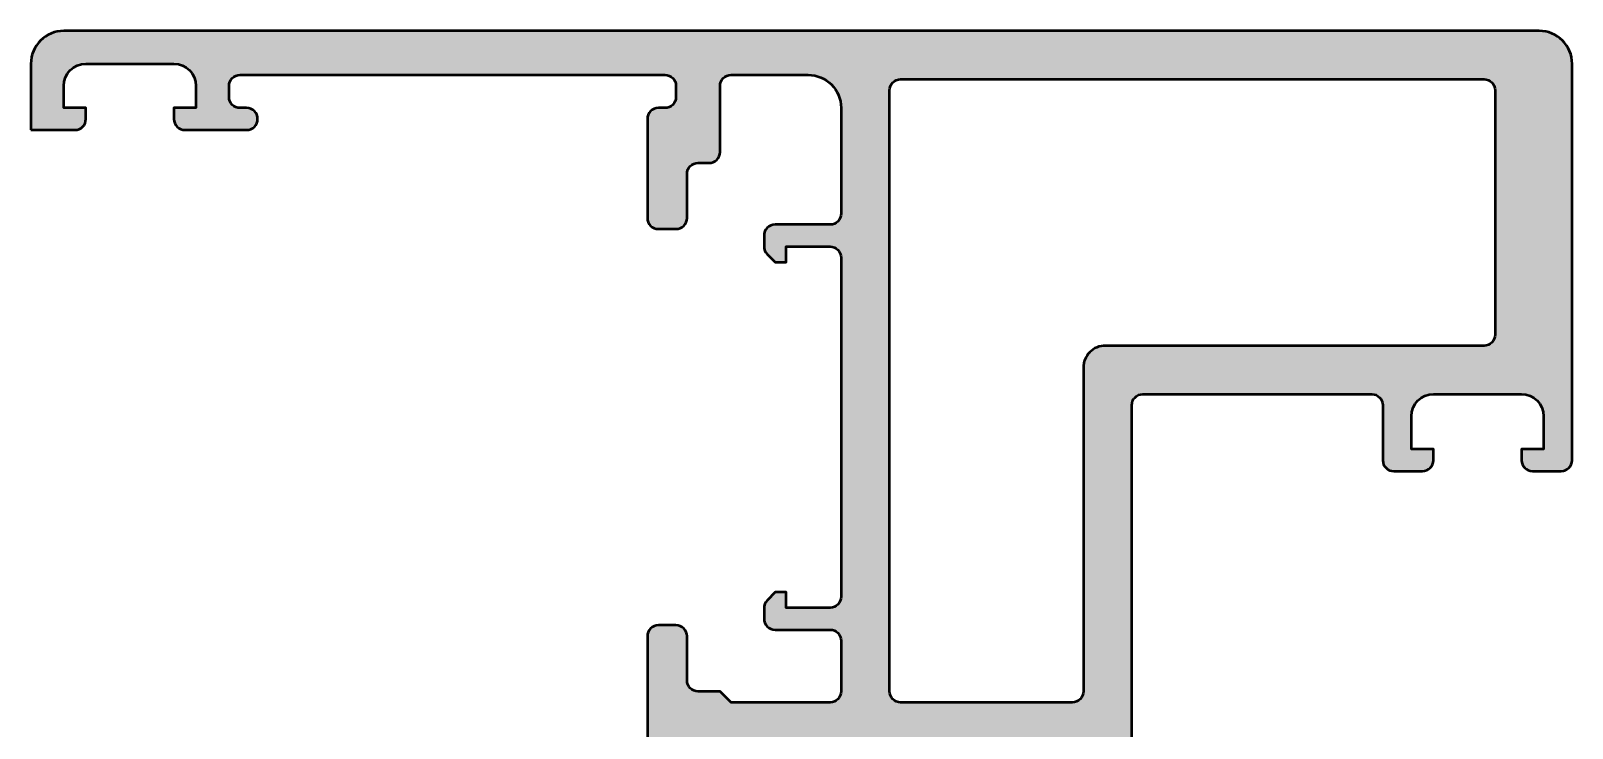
# Model space of a CAD drawing. Extents: x -50 to 20, y 0 to 92.5.
# Drawn here: x -50 to 20, y 60.8 to 92.5 of the extents above; entities that cross this region are included whole.
import ezdxf

# ---------------------------------------------------------------- set-up
doc = ezdxf.new("R2010")
doc.units = 0
doc.layers.add('0S-Alu contour', color=7, linetype='Continuous', lineweight=50)
doc.layers.add('0S-Alu hatch', color=252, linetype='Continuous', lineweight=25)

# ---------------------------------------------------------------- blocks, each defined once
blk = doc.blocks.new('462670__3F2FF599_DB35_4158_BB8B_8B02DA7FD8A1_')
at = {"layer": '0S-Alu hatch'}
h = blk.add_hatch(color=256, dxfattribs=at)
edge = h.paths.add_edge_path()
edge.add_line((-49.99999999999989, 88.00000000000004), (-47.99999999999992, 87.99999999999959))
edge.add_arc((-48.00000000000022, 88.49999999999991), 0.5000000000003268, 270.0000000000334, 360)
edge.add_line((-47.49999999999988, 88.49999999999991), (-47.49999999999989, 89.00000000000006))
edge.add_line((-47.49999999999989, 89.00000000000006), (-48.49999999999989, 89.00000000000006))
edge.add_line((-48.49999999999989, 89.00000000000006), (-48.49999999999944, 89.99999999999969))
edge.add_ellipse((-47.49999999999924, 89.99999999999991), major_axis=(-1.000000000000198, 0), ratio=1, start_angle=270.0000000000049, end_angle=360, ccw=False)
edge.add_line((-47.49999999999932, 91.00000000000011), (-43.49999999999976, 91.00000000000006))
edge.add_ellipse((-43.49999999999982, 90.00000000000011), major_axis=(-0.999999999999943, 0), ratio=1, start_angle=180, end_angle=269.99999999999636, ccw=False)
edge.add_line((-42.49999999999988, 90.00000000000011), (-42.49999999999989, 89.00000000000006))
edge.add_line((-42.49999999999989, 89.00000000000006), (-43.49999999999989, 89.00000000000006))
edge.add_line((-43.49999999999989, 89.00000000000006), (-43.49999999999989, 88.49999999999979))
edge.add_arc((-42.99999999999974, 88.49999999999964), 0.5000000000001421, 180, 269.9999999999846)
edge.add_line((-42.99999999999989, 87.99999999999952), (-40.1999999999997, 88.00000000000009))
edge.add_arc((-40.1999999999998, 88.50000000000013), 0.5000000000000142, 270.0000000000122, 450.0000000000122)
edge.add_line((-40.19999999999991, 89.00000000000014), (-40.49999999999991, 88.99999999999966))
edge.add_ellipse((-40.49999999999968, 89.49999999999986), major_axis=(-0.5000000000002132, 0), ratio=1, start_angle=0, end_angle=89.99999999997402, ccw=False)
edge.add_line((-40.99999999999989, 89.49999999999986), (-40.99999999999989, 89.99999999999969))
edge.add_ellipse((-40.4999999999997, 89.9999999999994), major_axis=(-0.500000000000199, 0), ratio=1, start_angle=269.99999999997067, end_angle=360, ccw=False)
edge.add_line((-40.49999999999944, 90.49999999999959), (-21.19999999999974, 90.50000000000014))
edge.add_ellipse((-21.20000000000003, 89.99999999999982), major_axis=(-0.5000000000003268, 0), ratio=1, start_angle=180, end_angle=269.99999999996703, ccw=False)
edge.add_line((-20.6999999999997, 89.99999999999984), (-20.69999999999971, 89.49999999999957))
edge.add_ellipse((-21.19999999999954, 89.49999999999989), major_axis=(-0.499999999999826, 0), ratio=1, start_angle=89.99999999997681, end_angle=180, ccw=False)
edge.add_line((-21.19999999999974, 89.00000000000006), (-21.49999999999941, 89.00000000000014))
edge.add_arc((-21.49999999999943, 88.50000000000013), 0.5000000000000142, 89.99999999999797, 180)
edge.add_line((-21.99999999999944, 88.50000000000013), (-21.99999999999989, 84.00000000000009))
edge.add_arc((-21.49999999999981, 84.00000000000016), 0.5000000000000853, 180, 270.0000000000049)
edge.add_line((-21.49999999999977, 83.50000000000006), (-20.69999999999972, 83.50000000000006))
edge.add_arc((-20.69999999999948, 83.99999999999982), 0.4999999999997727, 269.9999999999727, 360)
edge.add_line((-20.19999999999971, 83.99999999999982), (-20.19999999999971, 86.00000000000006))
edge.add_ellipse((-19.69999999999969, 86.00000000000006), major_axis=(-0.5000000000000214, 0), ratio=1, start_angle=270.00000000000244, end_angle=360, ccw=False)
edge.add_line((-19.69999999999971, 86.50000000000007), (-19.19999999999971, 86.50000000000006))
edge.add_arc((-19.19999999999981, 87.00000000000016), 0.5000000000000853, 270.000000000011, 360)
edge.add_line((-18.69999999999972, 87.00000000000016), (-18.69999999999971, 90.00000000000017))
edge.add_ellipse((-18.19999999999981, 90.0000000000001), major_axis=(-0.4999999999999006, 0), ratio=1, start_angle=269.9999999999894, end_angle=360, ccw=False)
edge.add_line((-18.19999999999972, 90.5), (-14.69999999999966, 90.50000000000014))
edge.add_ellipse((-14.69999999999967, 89.00000000000018), major_axis=(-1.499999999999957, 0), ratio=1, start_angle=180, end_angle=269.99999999999955, ccw=False)
edge.add_line((-13.19999999999972, 89.00000000000018), (-13.19999999999971, 84.19999999999987))
edge.add_ellipse((-13.69999999999975, 84.19999999999985), major_axis=(-0.5000000000000444, 0), ratio=1, start_angle=90.00000000000591, end_angle=180, ccw=False)
edge.add_line((-13.6999999999997, 83.6999999999998), (-16.20000000000043, 83.6999999999998))
edge.add_arc((-16.20000000000015, 83.19999999999993), 0.4999999999998864, 90.00000000003176, 180)
edge.add_line((-16.70000000000004, 83.19999999999993), (-16.70000000000015, 82.7071067811868))
edge.add_arc((-16.20000000000014, 82.70710678118662), 0.5000000000000071, 180, 224.9999999999971)
edge.add_line((-16.55355339059344, 82.35355339059338), (-16.19999999999972, 81.99999999999962))
edge.add_line((-16.19999999999972, 81.99999999999962), (-15.70000000000016, 81.9999999999996))
edge.add_line((-15.70000000000016, 81.9999999999996), (-15.70000000000016, 82.69999999999972))
edge.add_line((-15.70000000000016, 82.69999999999972), (-13.69999999999968, 82.69999999999972))
edge.add_ellipse((-13.69999999999965, 82.19999999999965), major_axis=(-0.5000000000000853, 0), ratio=1, start_angle=180, end_angle=270.00000000000364, ccw=False)
edge.add_line((-13.19999999999957, 82.19999999999965), (-13.19999999999971, 66.79999999999987))
edge.add_ellipse((-13.69999999999971, 66.79999999999978), major_axis=(-0.5000000000000054, 0), ratio=1, start_angle=90.00000000000313, end_angle=180, ccw=False)
edge.add_line((-13.69999999999969, 66.29999999999978), (-15.70000000000016, 66.29999999999978))
edge.add_line((-15.70000000000016, 66.29999999999978), (-15.70000000000016, 66.99999999999989))
edge.add_line((-15.70000000000016, 66.99999999999989), (-16.19999999999957, 66.99999999999989))
edge.add_line((-16.19999999999957, 66.99999999999989), (-16.55355339059259, 66.6312225159094))
edge.add_arc((-16.19999999999861, 66.27766912531463), 0.5000000000015516, 134.9999999999355, 180)
edge.add_line((-16.70000000000017, 66.27766912531463), (-16.70000000000016, 65.79999999999974))
edge.add_arc((-16.20000000000002, 65.79999999999987), 0.500000000000135, 180, 269.9999999999846)
edge.add_line((-16.20000000000016, 65.29999999999971), (-13.69999999999969, 65.29999999999971))
edge.add_ellipse((-13.69999999999972, 64.79999999999971), major_axis=(-0.5, 0), ratio=1, start_angle=180, end_angle=269.99999999999636, ccw=False)
edge.add_line((-13.19999999999972, 64.79999999999971), (-13.19999999999971, 62.50000000000032))
edge.add_ellipse((-13.69999999999969, 62.50000000000031), major_axis=(-0.4999999999999787, 0), ratio=1, start_angle=90.00000000000409, end_angle=180, ccw=False)
edge.add_line((-13.69999999999965, 62.00000000000034), (-18.19999999999974, 62))
edge.add_line((-18.19999999999974, 62), (-18.69999999999977, 62.50000000000003))
edge.add_line((-18.69999999999977, 62.50000000000003), (-19.69999999999971, 62.50000000000003))
edge.add_ellipse((-19.69999999999971, 63.00000000000003), major_axis=(-0.4999999999999929, 0), ratio=1, start_angle=0, end_angle=90.0000000000004, ccw=False)
edge.add_line((-20.19999999999971, 63.00000000000004), (-20.19999999999971, 64.99999999999957))
edge.add_arc((-20.6999999999999, 64.99999999999987), 0.5000000000001954, 0, 89.99999999998046)
edge.add_line((-20.69999999999973, 65.50000000000007), (-21.49999999999943, 65.50000000000014))
edge.add_arc((-21.49999999999972, 64.99999999999996), 0.5000000000001849, 89.9999999999658, 180)
edge.add_line((-21.99999999999991, 64.99999999999996), (-21.99999999999989, 60.50000000000012))
edge.add_arc((-21.49999999999989, 60.50000000000013), 0.5, 180, 270.0000000000017)
edge.add_line((-21.49999999999988, 60.00000000000013), (-17.9999999999999, 60.00000000000025))
edge.add_ellipse((-18.07883644654296, 59.73247940800712), major_axis=(-0.2788950563274521, 0), ratio=1, start_angle=178.8354106259032, end_angle=253.5801235805059, ccw=False)
edge.add_line((-17.79999899999989, 59.72681100000875), (-17.79999899999989, 59.27321700000875))
edge.add_ellipse((-18.07886709564305, 59.26755634053169), major_axis=(-0.2789255417371436, 0), ratio=1, start_angle=106.4245945553528, end_angle=181.1628700728881, ccw=False)
edge.add_line((-17.9999999999999, 59.00001300000876), (-17.9999999999999, 57.12000200000026))
edge.add_arc((-17.69999999999989, 57.12000200000026), 0.3000000000000114, 180, 270.0000000000013)
edge.add_line((-17.69999999999988, 56.82000200000024), (-16.72002568095711, 56.82000200000024))
edge.add_arc((-16.72002568095711, 57.12000200000024), 0.3000000000000043, 270.0000000000013, 360)
edge.add_line((-16.42002568095711, 57.12000200000024), (-16.42002568095711, 59.88000000000024))
edge.add_ellipse((-16.3000256809571, 59.88000000000024), major_axis=(-0.1200000000000045, 0), ratio=1, start_angle=270.0000000000034, end_angle=360, ccw=False)
edge.add_line((-16.30002568095711, 60.00000000000024), (-11.99999999999986, 60.00000000000011))
edge.add_ellipse((-11.99999999999977, 59.50000000000022), major_axis=(-0.4999999999998935, 0), ratio=1, start_angle=180, end_angle=270.000000000011, ccw=False)
edge.add_line((-11.49999999999988, 59.50000000000023), (-11.49999999999988, 58.80000000000014))
edge.add_line((-11.49999999999988, 58.80000000000014), (-12.88149545762178, 56.40717967697314))
edge.add_arc((-12.7618802153512, 56.33811978464874), 0.1381197846483484, 149.9999999998907, 273.7233749421669)
edge.add_arc((-13.07760790739073, 61.18973758213731), 5.000000000000063, 273.7233749421716, 305.6276587366736)
edge.add_ellipse((-8.999999999999911, 55.50000000000083), major_axis=(-1.999999999999395, 0), ratio=1, start_angle=234.3723412633259, end_angle=305.627658736673, ccw=False)
edge.add_arc((-4.922392092609165, 61.18973758213719), 4.99999999999993, 234.3723412633268, 266.2766250578321)
edge.add_arc((-5.238119784648368, 56.33811978464885), 0.1381197846484526, 266.2766250578354, 389.9999999999694)
edge.add_line((-5.118504542377536, 56.40717967697302), (-6.499999999999879, 58.80000000000016))
edge.add_line((-6.499999999999879, 58.80000000000016), (-6.499999999999879, 59.50000000000027))
edge.add_ellipse((-5.999999999999933, 59.5000000000002), major_axis=(-0.4999999999999459, 0), ratio=1, start_angle=269.999999999993, end_angle=360, ccw=False)
edge.add_line((-5.999999999999872, 60.00000000000014), (-1.699974319042539, 60.00000000000013))
edge.add_ellipse((-1.699974319042554, 59.88000000000023), major_axis=(-0.119999999999898, 0), ratio=1, start_angle=180, end_angle=269.9999999999927, ccw=False)
edge.add_line((-1.579974319042655, 59.88000000000024), (-1.579974319042655, 57.12000200000024))
edge.add_arc((-1.279974319042658, 57.12000200000024), 0.2999999999999971, 180, 270.0000000000013)
edge.add_line((-1.279974319042651, 56.82000200000024), (-0.2999999999998764, 56.82000200000024))
edge.add_arc((-0.2999999999998835, 57.12000200000024), 0.3000000000000043, 270.0000000000013, 360)
edge.add_line((1.208e-13, 57.12000200000024), (1.208e-13, 59.00001300000877))
edge.add_ellipse((0.0788670956432869, 59.26755634053169), major_axis=(-0.2789255417371436, 0), ratio=1, start_angle=-1.1628700728862214, end_angle=73.57540544464518, ccw=False)
edge.add_line((-0.2000009999998724, 59.27321700000875), (-0.2000009999998866, 59.72681100000876))
edge.add_ellipse((0.0788364465431578, 59.73247940800712), major_axis=(-0.2788950563274311, 0), ratio=1, start_angle=-73.58012358050792, end_angle=1.1645893740940778, ccw=False)
edge.add_line((1.137e-13, 60.00000000000024), (1.35e-13, 75.49999999999946))
edge.add_ellipse((0.5000000000001359, 75.49999999999943), major_axis=(-0.5000000000000009, 0), ratio=1, start_angle=270.0000000000009, end_angle=360, ccw=False)
edge.add_line((0.5000000000001279, 75.99999999999943), (10.90000000000027, 75.99999999999946))
edge.add_ellipse((10.9000000000001, 75.49999999999937), major_axis=(-0.5000000000000853, 0), ratio=1, start_angle=180, end_angle=269.99999999998147, ccw=False)
edge.add_line((11.4000000000002, 75.49999999999937), (11.39999999999977, 72.99999999999943))
edge.add_arc((11.89999999999977, 72.99999999999945), 0.5000000000000071, 180, 270.0000000000033)
edge.add_line((11.8999999999998, 72.49999999999943), (13.19999999999995, 72.49999999999943))
edge.add_arc((13.19999999999995, 72.99999999999945), 0.5000000000000142, 270, 360)
edge.add_line((13.69999999999996, 72.99999999999945), (13.69999999999995, 73.49999999999945))
edge.add_line((13.69999999999995, 73.49999999999945), (12.69999999999996, 73.49999999999943))
edge.add_line((12.69999999999996, 73.49999999999943), (12.69999999999994, 74.99999999999946))
edge.add_ellipse((13.69999999999996, 74.99999999999945), major_axis=(-1.000000000000019, 0), ratio=1, start_angle=270.00000000000074, end_angle=360, ccw=False)
edge.add_line((13.69999999999995, 75.99999999999946), (17.69999999999993, 75.99999999999945))
edge.add_ellipse((17.69999999999992, 74.99999999999942), major_axis=(-1.000000000000028, 0), ratio=1, start_angle=180, end_angle=269.9999999999996, ccw=False)
edge.add_line((18.69999999999994, 74.99999999999943), (18.69999999999996, 73.49999999999943))
edge.add_line((18.69999999999996, 73.49999999999943), (17.69999999999994, 73.49999999999945))
edge.add_line((17.69999999999994, 73.49999999999945), (17.69999999999993, 72.99999999999947))
edge.add_arc((18.19999999999999, 72.99999999999949), 0.5000000000000427, 180, 269.9999999999951)
edge.add_line((18.19999999999994, 72.49999999999945), (19.50000000000018, 72.49999999999946))
edge.add_arc((19.50000000000013, 72.99999999999945), 0.4999999999999858, 270.0000000000065, 360)
edge.add_line((20.00000000000011, 72.99999999999945), (20.00000000000011, 90.9999999999992))
edge.add_arc((18.49999999999925, 90.99999999999926), 1.500000000000866, 0, 89.99999999999946)
edge.add_line((18.49999999999926, 92.50000000000011), (-48.4999999999999, 92.49999999999925))
edge.add_arc((-48.49999999999988, 90.99999999999925), 1.5, 90.00000000000081, 180)
edge.add_line((-49.99999999999988, 90.99999999999926), (-49.99999999999989, 88.00000000000004))
edge = h.paths.add_edge_path()
edge.add_line((-10.49999999999964, 90.2999999999997), (16.00000000000011, 90.29999999999929))
edge.add_ellipse((16.00000000000007, 89.79999999999924), major_axis=(-0.500000000000057, 0), ratio=1, start_angle=180, end_angle=269.9999999999951, ccw=False)
edge.add_line((16.50000000000012, 89.79999999999916), (16.5000000000001, 78.69999999999929))
edge.add_ellipse((16.00000000000008, 78.69999999999929), major_axis=(-0.5000000000000142, 0), ratio=1, start_angle=90, end_angle=180, ccw=False)
edge.add_line((16.00000000000008, 78.19999999999928), (-1.199999999999839, 78.19999999999938))
edge.add_arc((-1.199999999999853, 77.19999999999936), 1.000000000000014, 89.9999999999992, 180)
edge.add_line((-2.199999999999867, 77.1999999999998), (-2.200000000001502, 62.50000000000035))
edge.add_ellipse((-2.700000000001487, 62.50000000000035), major_axis=(-0.4999999999999858, 0), ratio=1, start_angle=90.0000000000008, end_angle=180, ccw=False)
edge.add_line((-2.70000000000148, 62.00000000000036), (-10.49999999999973, 62.00000000000036))
edge.add_ellipse((-10.49999999999973, 62.50000000000027), major_axis=(-0.4999999999999077, 0), ratio=1, start_angle=0, end_angle=90, ccw=False)
edge.add_line((-10.99999999999964, 62.50000000000013), (-10.99999999999964, 89.79999999999971))
edge.add_ellipse((-10.49999999999964, 89.79999999999971), major_axis=(-0.5, 0), ratio=1, start_angle=270, end_angle=360, ccw=False)
at = {"layer": '0S-Alu contour', "color": 7}
for points in [[(18.49999999999926, 92.50000000000011), (-48.4999999999999, 92.49999999999925)], [(-49.99999999999988, 90.99999999999926), (-49.99999999999989, 88.00000000000004)], [(-47.49999999999932, 91.00000000000011), (-43.49999999999976, 91.00000000000006)], [(-40.49999999999944, 90.49999999999959), (-21.19999999999974, 90.50000000000014)], [(-18.19999999999972, 90.5), (-14.69999999999966, 90.50000000000014)], [(20.00000000000011, 72.99999999999945), (20.00000000000011, 90.9999999999992)], [(-47.49999999999988, 88.49999999999991), (-47.49999999999989, 89.00000000000006), (-48.49999999999989, 89.00000000000006), (-48.49999999999944, 89.99999999999969)], [(-42.49999999999988, 90.00000000000011), (-42.49999999999989, 89.00000000000006), (-43.49999999999989, 89.00000000000006), (-43.49999999999989, 88.49999999999979)], [(-40.99999999999989, 89.49999999999986), (-40.99999999999989, 89.99999999999969)], [(-20.6999999999997, 89.99999999999984), (-20.69999999999971, 89.49999999999957)], [(-18.69999999999972, 87.00000000000016), (-18.69999999999971, 90.00000000000017)], [(-10.99999999999964, 62.50000000000013), (-10.99999999999964, 89.79999999999971)], [(-10.49999999999964, 90.2999999999997), (16.00000000000011, 90.29999999999929)], [(16.50000000000012, 89.79999999999916), (16.5000000000001, 78.69999999999929)], [(-40.19999999999991, 89.00000000000014), (-40.49999999999991, 88.99999999999966)], [(-21.19999999999974, 89.00000000000006), (-21.49999999999941, 89.00000000000014)], [(-13.19999999999972, 89.00000000000018), (-13.19999999999971, 84.19999999999987)], [(-21.99999999999944, 88.50000000000013), (-21.99999999999989, 84.00000000000009)], [(-49.99999999999989, 88.00000000000004), (-47.99999999999992, 87.99999999999959)], [(-42.99999999999989, 87.99999999999952), (-40.1999999999997, 88.00000000000009)], [(-19.69999999999971, 86.50000000000007), (-19.19999999999971, 86.50000000000006)], [(-20.19999999999971, 83.99999999999982), (-20.19999999999971, 86.00000000000006)], [(-21.49999999999977, 83.50000000000006), (-20.69999999999972, 83.50000000000006)], [(-13.6999999999997, 83.6999999999998), (-16.20000000000043, 83.6999999999998)], [(-16.70000000000004, 83.19999999999993), (-16.70000000000015, 82.7071067811868)], [(-16.55355339059344, 82.35355339059338), (-16.19999999999972, 81.99999999999962), (-15.70000000000016, 81.9999999999996), (-15.70000000000016, 82.69999999999972), (-13.69999999999968, 82.69999999999972)], [(-13.19999999999957, 82.19999999999965), (-13.19999999999971, 66.79999999999987)], [(16.00000000000008, 78.19999999999928), (-1.199999999999839, 78.19999999999938)], [(-2.199999999999867, 77.1999999999998), (-2.200000000001502, 62.50000000000035)], [(0.5000000000001279, 75.99999999999943), (10.90000000000027, 75.99999999999946)], [(13.69999999999995, 75.99999999999946), (17.69999999999993, 75.99999999999945)], [(1.137e-13, 60.00000000000024), (1.35e-13, 75.49999999999946)], [(11.4000000000002, 75.49999999999937), (11.39999999999977, 72.99999999999943)], [(13.69999999999996, 72.99999999999945), (13.69999999999995, 73.49999999999945), (12.69999999999996, 73.49999999999943), (12.69999999999994, 74.99999999999946)], [(18.69999999999994, 74.99999999999943), (18.69999999999996, 73.49999999999943), (17.69999999999994, 73.49999999999945), (17.69999999999993, 72.99999999999947)], [(11.8999999999998, 72.49999999999943), (13.19999999999995, 72.49999999999943)], [(18.19999999999994, 72.49999999999945), (19.50000000000018, 72.49999999999946)], [(-13.69999999999969, 66.29999999999978), (-15.70000000000016, 66.29999999999978), (-15.70000000000016, 66.99999999999989), (-16.19999999999957, 66.99999999999989), (-16.55355339059259, 66.6312225159094)], [(-16.70000000000017, 66.27766912531463), (-16.70000000000016, 65.79999999999974)], [(-20.69999999999973, 65.50000000000007), (-21.49999999999943, 65.50000000000014)], [(-16.20000000000016, 65.29999999999971), (-13.69999999999969, 65.29999999999971)], [(-21.99999999999991, 64.99999999999996), (-21.99999999999989, 60.50000000000012)], [(-20.19999999999971, 63.00000000000004), (-20.19999999999971, 64.99999999999957)], [(-13.19999999999972, 64.79999999999971), (-13.19999999999971, 62.50000000000032)], [(-13.69999999999965, 62.00000000000034), (-18.19999999999974, 62), (-18.69999999999977, 62.50000000000003), (-19.69999999999971, 62.50000000000003)], [(-2.70000000000148, 62.00000000000036), (-10.49999999999973, 62.00000000000036)], [(-21.49999999999988, 60.00000000000013), (-17.9999999999999, 60.00000000000025)], [(-17.79999899999989, 59.72681100000875), (-17.79999899999989, 59.27321700000875)], [(-16.42002568095711, 57.12000200000024), (-16.42002568095711, 59.88000000000024)], [(-16.30002568095711, 60.00000000000024), (-11.99999999999986, 60.00000000000011)], [(-5.999999999999872, 60.00000000000014), (-1.699974319042539, 60.00000000000013)], [(-1.579974319042655, 59.88000000000024), (-1.579974319042655, 57.12000200000024)], [(-0.2000009999998724, 59.27321700000875), (-0.2000009999998866, 59.72681100000876)], [(-17.9999999999999, 59.00001300000876), (-17.9999999999999, 57.12000200000026)], [(-11.49999999999988, 59.50000000000023), (-11.49999999999988, 58.80000000000014), (-12.88149545762178, 56.40717967697314)], [(-5.118504542377536, 56.40717967697302), (-6.499999999999879, 58.80000000000016), (-6.499999999999879, 59.50000000000027)], [(1.208e-13, 57.12000200000024), (1.208e-13, 59.00001300000877)], [(-17.69999999999988, 56.82000200000024), (-16.72002568095711, 56.82000200000024)], [(-1.279974319042651, 56.82000200000024), (-0.2999999999998764, 56.82000200000024)]]:
    blk.add_lwpolyline(points, dxfattribs=at)
for centre, radius, start, end in [((-48.49999999999988, 90.99999999999925), 1.5, 90.00000000000081, 180), ((18.49999999999925, 90.99999999999926), 1.500000000000866, 0, 89.99999999999946), ((-40.1999999999998, 88.50000000000013), 0.5000000000000142, 270.0000000000122, 90.0000000000122), ((-21.49999999999943, 88.50000000000013), 0.5000000000000142, 89.99999999999797, 180), ((-48.00000000000022, 88.49999999999991), 0.5000000000003268, 270.0000000000334, 0), ((-42.99999999999974, 88.49999999999964), 0.5000000000001421, 180, 269.9999999999846), ((-19.19999999999981, 87.00000000000016), 0.5000000000000853, 270.000000000011, 0), ((-21.49999999999981, 84.00000000000016), 0.5000000000000853, 180, 270.0000000000049), ((-20.69999999999948, 83.99999999999982), 0.4999999999997727, 269.9999999999727, 0), ((-16.20000000000015, 83.19999999999993), 0.4999999999998864, 90.00000000003176, 180), ((-16.20000000000014, 82.70710678118662), 0.5000000000000071, 180, 224.9999999999971), ((-1.199999999999853, 77.19999999999936), 1.000000000000014, 89.9999999999992, 180), ((11.89999999999977, 72.99999999999945), 0.5000000000000071, 180, 270.0000000000033), ((13.19999999999995, 72.99999999999945), 0.5000000000000142, 270, 0), ((18.19999999999999, 72.99999999999949), 0.5000000000000427, 180, 269.9999999999951), ((19.50000000000013, 72.99999999999945), 0.4999999999999858, 270.0000000000065, 0), ((-16.19999999999861, 66.27766912531463), 0.5000000000015516, 134.9999999999355, 180), ((-21.49999999999972, 64.99999999999996), 0.5000000000001849, 89.9999999999658, 180), ((-20.6999999999999, 64.99999999999987), 0.5000000000001954, 0, 89.99999999998046), ((-16.20000000000002, 65.79999999999987), 0.500000000000135, 180, 269.9999999999846), ((-21.49999999999989, 60.50000000000013), 0.5, 180, 270.0000000000017), ((-17.69999999999989, 57.12000200000026), 0.3000000000000114, 180, 270.0000000000013), ((-16.72002568095711, 57.12000200000024), 0.3000000000000043, 270.0000000000013, 0), ((-13.07760790739073, 61.18973758213731), 5.000000000000063, 273.7233749421716, 305.6276587366736), ((-4.922392092609165, 61.18973758213719), 4.99999999999993, 234.3723412633268, 266.2766250578321), ((-1.279974319042658, 57.12000200000024), 0.2999999999999971, 180, 270.0000000000013), ((-0.2999999999998835, 57.12000200000024), 0.3000000000000043, 270.0000000000013, 0), ((-12.7618802153512, 56.33811978464874), 0.1381197846483484, 149.9999999998907, 273.7233749421669), ((-5.238119784648368, 56.33811978464885), 0.1381197846484526, 266.2766250578354, 29.99999999996946)]:
    blk.add_arc(centre, radius, start, end, dxfattribs=at)
at = {"layer": '0S-Alu contour', "color": 7, "extrusion": (0, 0, -1)}
for centre, radius, start, end in [((47.49999999999924, 89.99999999999991), 1.000000000000198, 0, 89.99999999999511), ((43.49999999999982, 90.00000000000011), 0.999999999999943, 90.00000000000365, 180), ((40.4999999999997, 89.9999999999994), 0.500000000000199, 0, 90.00000000002932), ((21.20000000000003, 89.99999999999982), 0.5000000000003268, 90.00000000003295, 180), ((18.19999999999981, 90.0000000000001), 0.4999999999999006, 0, 90.0000000000106), ((14.69999999999967, 89.00000000000018), 1.499999999999957, 90.00000000000047, 180), ((10.49999999999964, 89.79999999999971), 0.5, 0, 90), ((-16.00000000000007, 89.79999999999924), 0.500000000000057, 90.00000000000487, 180), ((40.49999999999968, 89.49999999999986), 0.5000000000002132, 270.000000000026, 0), ((21.19999999999954, 89.49999999999989), 0.499999999999826, 180, 270.0000000000232), ((19.69999999999969, 86.00000000000006), 0.5000000000000214, 0, 89.99999999999756), ((13.69999999999975, 84.19999999999985), 0.5000000000000444, 180, 269.9999999999941), ((13.69999999999965, 82.19999999999965), 0.5000000000000853, 89.99999999999633, 180), ((-16.00000000000008, 78.69999999999929), 0.5000000000000142, 180, 270), ((-0.5000000000001359, 75.49999999999943), 0.5000000000000009, 0, 89.99999999999909), ((-10.9000000000001, 75.49999999999937), 0.5000000000000853, 90.00000000001852, 180), ((-13.69999999999996, 74.99999999999945), 1.000000000000019, 0, 89.99999999999928), ((-17.69999999999992, 74.99999999999942), 1.000000000000028, 90.0000000000004, 180), ((13.69999999999971, 66.79999999999978), 0.5000000000000054, 180, 269.9999999999969), ((13.69999999999972, 64.79999999999971), 0.5, 90.00000000000365, 180), ((19.69999999999971, 63.00000000000003), 0.4999999999999929, 269.9999999999996, 0), ((13.69999999999969, 62.50000000000031), 0.4999999999999787, 180, 269.9999999999959), ((10.49999999999973, 62.50000000000027), 0.4999999999999077, 270, 0), ((2.700000000001487, 62.50000000000035), 0.4999999999999858, 180, 269.9999999999992), ((18.07883644654296, 59.73247940800712), 0.2788950563274521, 106.4198764194941, 181.1645893740969), ((16.3000256809571, 59.88000000000024), 0.1200000000000045, 0, 89.99999999999662), ((11.99999999999977, 59.50000000000022), 0.4999999999998935, 89.999999999989, 180), ((5.999999999999933, 59.5000000000002), 0.4999999999999459, 0, 90.000000000007), ((1.699974319042554, 59.88000000000023), 0.119999999999898, 90.0000000000073, 180), ((-0.0788364465431578, 59.73247940800712), 0.2788950563274311, 358.8354106259059, 73.58012358050792), ((18.07886709564305, 59.26755634053169), 0.2789255417371436, 178.8371299271119, 253.5754054446472), ((-0.0788670956432869, 59.26755634053169), 0.2789255417371436, 286.4245945553548, 1.162870072886224), ((8.999999999999911, 55.50000000000083), 1.999999999999395, 54.37234126332697, 125.6276587366741)]:
    blk.add_arc(centre, radius, start, end, dxfattribs=at)
blk = doc.blocks.new('442530__8BEE0C2A_52BC_480F_A5C3_2799F21420C6_')
at = {"layer": '0S-Alu contour', "color": 7}
blk.add_blockref('462670__3F2FF599_DB35_4158_BB8B_8B02DA7FD8A1_', (0, 0), dxfattribs=at)

msp = doc.modelspace()

# ---------------------------------------------------------------- block references
at = {"layer": '0S-Alu contour', "color": 7}
msp.add_blockref('442530__8BEE0C2A_52BC_480F_A5C3_2799F21420C6_', (0, 0), dxfattribs=at)

doc.saveas('drawing.dxf')
